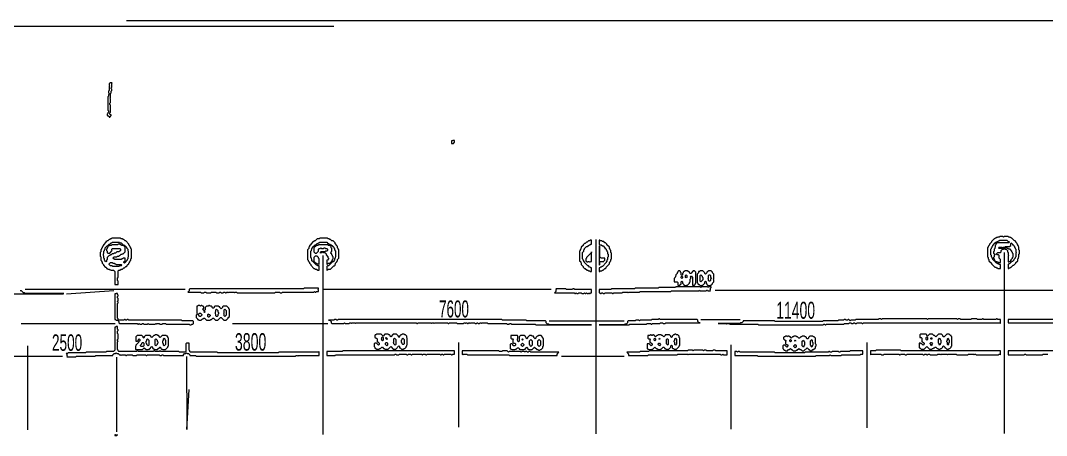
# Model space of a CAD drawing. Header units: millimetres. Extents: x 4 to 412, y 4 to 290.
# Drawn here: x 109.8 to 250.2, y 233.5 to 290.2 of the extents above; entities that cross this region are included whole.
import ezdxf

# ---------------------------------------------------------------- set-up
doc = ezdxf.new("R2010")
doc.units = ezdxf.units.MM
for name, color, linetype, lineweight in [('OCR_TEXT', 6, 'CONTINUOUS', 0), ('TRACE_STRAIGHT', 5, 'CONTINUOUS', 0), ('TRACE_TEXT_SYMBOL', 6, 'CONTINUOUS', 0)]:
    doc.layers.add(name, color=color, linetype=linetype, lineweight=lineweight)
doc.styles.add('wqy-unicode', font='wqy-unicode')

msp = doc.modelspace()

# ---------------------------------------------------------------- linework, layer by layer
at = {"layer": 'TRACE_STRAIGHT', "color": 5}
for p, q in [((82.37, 289.46), (152.64, 289.46)), ((124.3, 290.23), (285.05, 290.23)), ((188.5, 260.27), (188.5, 233.68)), ((244.4, 258.52), (244.4, 233.72)), ((151.17, 258.08), (151.17, 233.61)), ((110.4, 253.49), (132.32, 253.49)), ((116.09, 252.83), (122.55, 253.29)), ((151.17, 253.47), (182.42, 253.47)), ((204.87, 253.33), (226.22, 253.33)), ((222.7, 253.37), (297.59, 253.37)), ((109.85, 248.78), (122.74, 248.78)), ((138.81, 248.77), (151.85, 248.77)), ((182.15, 249.15), (192.4, 249.15)), ((202.89, 249.34), (208.27, 249.34)), ((169.74, 246.21), (169.74, 234.63)), ((207, 245.89), (207, 234.35)), ((225.61, 246.17), (225.61, 234.52)), ((110.73, 245.73), (110.73, 234.23)), ((81.3, 244.33), (115.51, 244.33)), ((122.9, 244.2), (122.9, 233.97)), ((132.49, 244.26), (132.56, 234.29)), ((183.82, 244.33), (192.4, 244.33)), ((132.56, 234.29), (132.88, 239.77))]:
    msp.add_line(p, q, dxfattribs=at)
at = {"layer": 'TRACE_TEXT_SYMBOL', "color": 6}
for points in [[(121.99, 281.73), (121.99, 281.64), (121.9, 281.55), (121.9, 281.38), (121.99, 281.29), (121.9, 281.2), (121.9, 280.68), (121.82, 280.59), (121.82, 280.33), (121.9, 280.24), (121.9, 280.15), (121.82, 280.06), (121.82, 279.89), (121.73, 279.8), (121.73, 277.96), (121.82, 277.87), (121.82, 277.7), (121.73, 277.61), (121.73, 277.52), (121.64, 277.44), (121.64, 277.26), (121.73, 277.26), (121.9, 277.09), (121.9, 277), (121.99, 277), (122.08, 277.09), (122.08, 277.17), (122.17, 277.26), (122.17, 277.35), (122.08, 277.35), (121.99, 277.44), (121.99, 277.61), (122.08, 277.7), (122.08, 278.66), (121.99, 278.75), (121.99, 278.92), (122.08, 279.01), (122.08, 279.54), (121.99, 279.62), (122.08, 279.71), (122.08, 280.24), (122.17, 280.33), (122.17, 280.59), (122.25, 280.68), (122.25, 280.85), (122.17, 280.94), (122.17, 281.03), (122.25, 281.11), (122.25, 281.64), (122.34, 281.73)], [(168.93, 273.84), (168.84, 273.76), (168.76, 273.76), (168.76, 273.41), (169.02, 273.41), (169.19, 273.58), (169.19, 273.84)], [(122.25, 259.83), (122.34, 259.92), (123.3, 259.92), (123.39, 259.83), (123.57, 259.83), (123.83, 259.57), (123.74, 259.48), (123.65, 259.48), (123.57, 259.57), (123.48, 259.57), (123.39, 259.66), (123.13, 259.66), (123.04, 259.57), (122.25, 259.57), (122.17, 259.48), (121.99, 259.48), (121.9, 259.4), (121.82, 259.4), (121.73, 259.48), (121.9, 259.66), (121.99, 259.66), (122.17, 259.83)], [(150.63, 259.83), (150.72, 259.92), (151.68, 259.92), (151.85, 259.75), (151.94, 259.75), (152.03, 259.66), (152.12, 259.66), (152.2, 259.57), (152.12, 259.48), (151.94, 259.48), (151.85, 259.57), (150.54, 259.57), (150.45, 259.48), (150.28, 259.48), (150.19, 259.57), (150.37, 259.75), (150.45, 259.75), (150.54, 259.83)], [(187.76, 260.18), (187.67, 260.1), (187.5, 260.1), (187.32, 259.92), (187.23, 259.92), (187.06, 259.75), (186.97, 259.75), (186.8, 259.57), (186.8, 259.48), (186.53, 259.22), (186.53, 259.13), (186.45, 259.04), (186.45, 258.96), (186.36, 258.87), (186.36, 258.78), (186.27, 258.69), (186.27, 257.38), (186.45, 257.21), (186.45, 257.12), (186.53, 257.03), (186.53, 256.86), (186.8, 256.59), (186.8, 256.51), (186.97, 256.33), (187.06, 256.33), (187.32, 256.07), (187.41, 256.07), (187.5, 255.98), (187.67, 255.98), (187.76, 255.89), (187.93, 255.89), (187.93, 256.42), (187.85, 256.42), (187.76, 256.51), (187.67, 256.51), (187.5, 256.68), (187.41, 256.68), (186.97, 257.12), (186.97, 257.21), (186.88, 257.29), (186.88, 257.38), (186.8, 257.47), (186.8, 257.56), (186.71, 257.64), (186.71, 258.52), (186.88, 258.69), (186.88, 258.87), (186.97, 258.96), (186.97, 259.04), (187.23, 259.31), (187.32, 259.31), (187.5, 259.48), (187.58, 259.48), (187.67, 259.57), (187.76, 259.57), (187.85, 259.66), (187.93, 259.66), (187.93, 260.18)], [(188.99, 260.18), (188.99, 259.66), (189.07, 259.57), (189.25, 259.57), (189.42, 259.4), (189.51, 259.4), (189.77, 259.13), (189.77, 259.04), (189.86, 259.04), (189.95, 258.96), (189.95, 258.87), (190.04, 258.78), (190.04, 258.69), (190.12, 258.61), (190.12, 258.34), (190.21, 258.26), (190.21, 257.91), (190.12, 257.82), (190.12, 257.56), (190.04, 257.47), (190.04, 257.29), (189.95, 257.21), (189.95, 257.12), (189.42, 256.59), (189.34, 256.59), (189.25, 256.51), (189.16, 256.51), (189.07, 256.42), (188.99, 256.42), (188.99, 255.89), (189.07, 255.89), (189.16, 255.98), (189.34, 255.98), (189.42, 256.07), (189.51, 256.07), (189.77, 256.33), (189.86, 256.33), (189.95, 256.42), (189.95, 256.51), (190.39, 256.94), (190.39, 257.12), (190.47, 257.21), (190.47, 257.29), (190.56, 257.38), (190.56, 257.56), (190.65, 257.64), (190.65, 258.43), (190.56, 258.52), (190.56, 258.78), (190.47, 258.87), (190.47, 258.96), (190.39, 259.04), (190.39, 259.22), (190.04, 259.57), (190.04, 259.66), (189.86, 259.83), (189.77, 259.83), (189.6, 260.01), (189.42, 260.01), (189.34, 260.1), (189.16, 260.1), (189.07, 260.18)], [(243.19, 259.83), (243.28, 259.75), (243.28, 259.57), (243.19, 259.48), (243.19, 259.22), (243.11, 259.13), (243.11, 259.04), (243.02, 258.96), (243.02, 258.69), (242.93, 258.61), (242.93, 258.43), (243.11, 258.26), (243.11, 258.17), (243.02, 258.08), (243.02, 257.91), (242.93, 257.82), (242.93, 257.73), (242.84, 257.64), (242.76, 257.73), (242.76, 257.82), (242.67, 257.91), (242.67, 258.08), (242.58, 258.17), (242.58, 258.96), (242.67, 259.04), (242.67, 259.13), (242.76, 259.22), (242.76, 259.31), (242.84, 259.4), (242.84, 259.48)], [(243.19, 259.83), (243.28, 259.92), (243.37, 259.92), (243.46, 259.83), (243.37, 259.75), (243.28, 259.75)], [(243.72, 260.1), (243.81, 260.18), (244.77, 260.18), (244.95, 260.01), (245.03, 260.01), (245.12, 259.92), (245.03, 259.83), (243.46, 259.83), (243.37, 259.92), (243.46, 260.01), (243.54, 260.01), (243.63, 260.1)], [(121.64, 259.4), (121.73, 259.31), (121.73, 259.22), (121.64, 259.13), (121.64, 259.04), (121.55, 258.96), (121.55, 258.78), (121.64, 258.69), (121.64, 258.52), (121.73, 258.43), (121.99, 258.43), (122.34, 258.78), (122.25, 258.87), (122.25, 258.96), (122.34, 259.04), (123.39, 259.04), (123.48, 258.96), (123.48, 258.78), (123.39, 258.69), (123.3, 258.69), (123.22, 258.61), (122.95, 258.61), (122.78, 258.43), (122.6, 258.43), (122.52, 258.34), (122.34, 258.34), (122.17, 258.17), (122.08, 258.17), (121.99, 258.08), (121.9, 258.08), (121.64, 257.82), (121.64, 257.56), (121.55, 257.47), (121.55, 257.29), (121.47, 257.21), (121.38, 257.29), (121.38, 257.38), (121.29, 257.47), (121.29, 257.64), (121.2, 257.73), (121.2, 257.99), (121.12, 258.08), (121.12, 258.34), (121.2, 258.43), (121.2, 258.69), (121.29, 258.78), (121.29, 258.87), (121.38, 258.96), (121.38, 259.13)], [(121.64, 259.4), (121.73, 259.48), (121.82, 259.4), (121.73, 259.31)], [(124.09, 259.22), (124.18, 259.31), (124.27, 259.22), (124.27, 259.13), (124.44, 258.96), (124.44, 258.78), (124.53, 258.69), (124.53, 257.91), (124.44, 257.82), (124.44, 257.64), (124.36, 257.56), (124.36, 257.47), (124.18, 257.29), (124.09, 257.38), (124.09, 257.73), (123.83, 257.73), (123.74, 257.64), (123.65, 257.64), (123.57, 257.56), (122.69, 257.56), (122.6, 257.64), (122.52, 257.64), (122.43, 257.73), (122.6, 257.91), (122.95, 257.91), (123.04, 257.99), (123.22, 257.99), (123.3, 258.08), (123.39, 258.08), (123.57, 258.26), (123.65, 258.26), (123.74, 258.34), (123.83, 258.34), (124.09, 258.61)], [(123.83, 259.48), (123.92, 259.57), (124.01, 259.48), (123.92, 259.4)], [(123.92, 259.4), (124.01, 259.48), (124.09, 259.4), (124.01, 259.31)], [(124.01, 259.31), (124.09, 259.4), (124.18, 259.31), (124.09, 259.22)], [(152.12, 259.48), (152.2, 259.57), (152.29, 259.57), (152.47, 259.4), (152.47, 259.31), (152.55, 259.31), (152.64, 259.22), (152.64, 259.13), (152.73, 259.04), (152.73, 258.87), (152.9, 258.69), (152.9, 257.91), (152.82, 257.82), (152.82, 257.73), (152.73, 257.64), (152.73, 257.47), (152.64, 257.38), (152.64, 257.29), (152.55, 257.21), (152.47, 257.21), (152.38, 257.29), (152.38, 257.38), (152.47, 257.47), (152.47, 257.56), (152.55, 257.64), (152.55, 257.91), (152.47, 257.99), (152.47, 258.08), (152.38, 258.17), (152.38, 258.26), (152.2, 258.43), (152.29, 258.52), (152.29, 258.61), (152.38, 258.69), (152.38, 259.04), (152.29, 259.13), (152.29, 259.31)], [(187.93, 258.61), (187.93, 258.52), (187.23, 257.82), (187.23, 257.73), (187.15, 257.64), (187.15, 257.38), (187.32, 257.21), (187.41, 257.21), (187.5, 257.29), (187.58, 257.29), (187.67, 257.21), (187.76, 257.21), (187.85, 257.29), (187.93, 257.29)], [(188.99, 259.4), (188.99, 256.77), (189.07, 256.86), (189.07, 257.21), (189.16, 257.29), (189.42, 257.29), (189.51, 257.21), (189.77, 257.47), (189.77, 257.73), (189.25, 257.73), (189.07, 257.91), (189.07, 259.31)], [(243.63, 259.13), (243.72, 259.22), (244.07, 259.22), (244.16, 259.13), (244.07, 259.04), (243.72, 259.04)], [(244.24, 259.13), (244.33, 259.22), (244.51, 259.22), (244.6, 259.13), (244.51, 259.04), (244.33, 259.04)], [(122.08, 257.12), (122.34, 257.12), (122.43, 257.03), (122.6, 257.03), (122.69, 256.94), (122.78, 256.94), (122.87, 256.86), (123.57, 256.86), (123.65, 256.77), (123.57, 256.68), (123.3, 256.68), (123.22, 256.59), (122.43, 256.59), (122.34, 256.68), (122.08, 256.68), (121.9, 256.86), (121.9, 256.94)], [(124.09, 257.38), (124.18, 257.29), (124.18, 257.21), (124.01, 257.03), (123.92, 257.12), (123.92, 257.21)], [(149.84, 257.21), (149.93, 257.29), (150.01, 257.21), (149.93, 257.12)], [(149.93, 257.12), (150.01, 257.21), (150.1, 257.12), (150.01, 257.03)], [(150.01, 257.03), (150.1, 257.12), (150.19, 257.03), (150.1, 256.94)], [(152.12, 257.03), (152.2, 257.12), (152.29, 257.03), (152.2, 256.94)], [(152.2, 257.12), (152.29, 257.21), (152.38, 257.12), (152.29, 257.03)], [(152.29, 257.21), (152.38, 257.29), (152.47, 257.21), (152.38, 257.12)], [(242.84, 257.64), (242.93, 257.73), (243.02, 257.64), (243.02, 257.56), (242.93, 257.47), (242.84, 257.56)], [(242.93, 257.47), (243.02, 257.56), (243.11, 257.47), (243.02, 257.38)], [(243.11, 257.29), (243.19, 257.38), (243.28, 257.29), (243.19, 257.21)], [(202.82, 255.98), (202.73, 255.89), (202.56, 255.89), (202.56, 255.72), (202.38, 255.54), (202.38, 254.4), (202.47, 254.32), (202.47, 254.23), (202.56, 254.14), (202.65, 254.14), (202.82, 253.97), (203, 253.97), (203.08, 254.05), (203.17, 254.05), (203.44, 254.32), (203.44, 254.49), (203.52, 254.58), (203.61, 254.49), (203.61, 254.32), (203.7, 254.23), (203.7, 254.14), (203.79, 254.05), (203.87, 254.05), (203.96, 253.97), (204.14, 253.97), (204.22, 254.05), (204.31, 254.05), (204.49, 254.23), (204.49, 254.32), (204.66, 254.49), (204.66, 254.75), (204.57, 254.84), (204.66, 254.93), (204.66, 255.54), (204.49, 255.72), (204.49, 255.8), (204.31, 255.98), (203.96, 255.98), (203.87, 255.89), (203.79, 255.89), (203.7, 255.8), (203.7, 255.72), (203.52, 255.54), (203.44, 255.63), (203.44, 255.72), (203.17, 255.98)], [(200.19, 255.19), (200.28, 255.28), (200.37, 255.19), (200.37, 255.02), (200.28, 254.93), (200.19, 255.02)], [(200.81, 255.37), (200.9, 255.45), (200.98, 255.37), (200.98, 255.1), (200.9, 255.02), (200.81, 255.1)], [(202.82, 255.37), (202.91, 255.45), (203.08, 255.28), (203.08, 255.19), (203.17, 255.1), (203.17, 254.75), (202.91, 254.49), (202.82, 254.58)], [(203.96, 255.37), (204.05, 255.45), (204.14, 255.45), (204.22, 255.37), (204.22, 255.1), (204.31, 255.02), (204.31, 254.93), (204.22, 254.84), (204.22, 254.67), (204.14, 254.58), (204.05, 254.58), (203.96, 254.67), (203.96, 254.84), (203.87, 254.93), (203.96, 255.02)], [(148.61, 253.62), (148.53, 253.53), (132.94, 253.53), (132.85, 253.44), (132.85, 253.26), (132.68, 253.09), (134.43, 253.09), (134.51, 253), (134.86, 253), (134.95, 253.09), (135.13, 253.09), (135.21, 253), (135.83, 253), (135.92, 253.09), (136.53, 253.09), (136.62, 253), (136.97, 253), (137.05, 253.09), (137.14, 253.09), (137.23, 253), (137.49, 253), (137.58, 253.09), (137.75, 253.09), (137.84, 253), (137.93, 253), (138.02, 253.09), (138.1, 253.09), (138.19, 253), (138.28, 253.09), (138.98, 253.09), (139.07, 253), (139.16, 253.09), (139.33, 253.09), (139.42, 253), (144.59, 253), (144.67, 253.09), (145.2, 253.09), (145.29, 253), (145.55, 253), (145.64, 253.09), (149.93, 253.09), (150.01, 253.18), (150.1, 253.09), (150.19, 253.09), (150.28, 253.18), (150.54, 253.18), (150.54, 253.35), (150.45, 253.44), (150.54, 253.53), (150.54, 253.62)], [(183.03, 253.53), (183.12, 253.44), (183.03, 253.35), (183.03, 253.18), (182.86, 253), (185.57, 253), (185.66, 252.91), (185.75, 252.91), (185.83, 253), (185.92, 252.91), (186.1, 252.91), (186.18, 253), (186.53, 253), (186.62, 252.91), (186.88, 252.91), (186.97, 253), (187.06, 252.91), (187.15, 252.91), (187.23, 253), (187.32, 252.91), (187.5, 252.91), (187.58, 253), (187.67, 252.91), (187.76, 252.91), (187.85, 253), (187.93, 253), (187.93, 253.44), (185.66, 253.44), (185.57, 253.53), (185.39, 253.53), (185.31, 253.44), (184.52, 253.44), (184.43, 253.53)], [(199.49, 253.79), (199.41, 253.7), (197.13, 253.7), (197.04, 253.62), (193.89, 253.62), (193.8, 253.53), (190.65, 253.53), (190.56, 253.44), (188.99, 253.44), (188.99, 253), (189.07, 253), (189.16, 252.91), (189.25, 252.91), (189.34, 253), (189.42, 253), (189.51, 252.91), (189.69, 252.91), (189.77, 253), (190.74, 253), (190.82, 252.91), (190.91, 252.91), (191, 253), (192.14, 253), (192.23, 253.09), (192.84, 253.09), (192.93, 253), (193.01, 253.09), (194.5, 253.09), (194.59, 253.18), (198.79, 253.18), (198.88, 253.26), (202.65, 253.26), (202.73, 253.35), (202.82, 253.26), (203.61, 253.26), (203.7, 253.35), (203.79, 253.35), (203.87, 253.26), (204.22, 253.26), (204.14, 253.35), (204.22, 253.44), (204.22, 253.62), (204.31, 253.7), (204.31, 253.79), (203.96, 253.79), (203.87, 253.7), (203.79, 253.79), (203, 253.79), (202.91, 253.7), (202.82, 253.79)], [(134.25, 250.2), (134.43, 250.2), (134.6, 250.02), (134.6, 249.94), (134.43, 249.76), (134.34, 249.76), (134.08, 250.02)], [(134.86, 250.37), (134.95, 250.46), (135.04, 250.37), (134.95, 250.29)], [(135.39, 250.02), (135.48, 250.11), (135.57, 250.02), (135.65, 250.02), (135.74, 249.94), (135.74, 249.85), (135.57, 249.67), (135.48, 249.67), (135.39, 249.76)], [(136.53, 250.64), (136.62, 250.73), (136.79, 250.55), (136.79, 250.37), (136.88, 250.29), (136.88, 250.11), (136.79, 250.02), (136.79, 249.85), (136.7, 249.76), (136.62, 249.76), (136.53, 249.85), (136.53, 250.02), (136.44, 250.11), (136.44, 250.37), (136.53, 250.46)], [(137.67, 250.64), (137.75, 250.73), (137.93, 250.55), (137.93, 249.94), (137.75, 249.76), (137.67, 249.85), (137.67, 250.02), (137.58, 250.11), (137.67, 250.2)], [(197.13, 249.41), (197.04, 249.32), (196.17, 249.32), (196.08, 249.24), (194.59, 249.24), (194.5, 249.15), (194.41, 249.24), (193.98, 249.24), (193.89, 249.15), (192.93, 249.15), (192.84, 249.06), (192.84, 248.89), (192.66, 248.71), (192.49, 248.71), (192.4, 248.62), (188.99, 248.62), (193.1, 248.62), (193.19, 248.71), (195.47, 248.71), (195.55, 248.8), (195.99, 248.8), (196.08, 248.71), (196.17, 248.71), (196.25, 248.8), (197.3, 248.8), (197.39, 248.89), (197.66, 248.89), (197.74, 248.8), (198.01, 248.8), (198.09, 248.89), (202.82, 248.89), (202.65, 248.89), (202.47, 249.06), (202.47, 249.24), (202.38, 249.32), (197.3, 249.32), (197.22, 249.41)], [(128.21, 247.22), (128.12, 247.13), (128.03, 247.13), (127.77, 246.87), (127.51, 247.13), (126.9, 247.13), (126.72, 246.96), (126.72, 246.87), (126.63, 246.78), (126.54, 246.87), (126.54, 246.96), (126.37, 247.13), (125.76, 247.13), (125.58, 246.96), (125.58, 246.35), (125.76, 246.35), (125.93, 246.52), (125.93, 246.61), (126.02, 246.7), (126.11, 246.61), (126.11, 246.43), (125.93, 246.26), (125.93, 246.17), (125.58, 245.82), (125.58, 245.73), (125.49, 245.65), (125.49, 245.3), (125.58, 245.21), (126.46, 245.21), (126.72, 245.47), (126.98, 245.21), (127.25, 245.21), (127.33, 245.3), (127.42, 245.3), (127.77, 245.65), (127.86, 245.56), (127.86, 245.47), (128.12, 245.21), (128.47, 245.21), (128.82, 245.56), (128.91, 245.56), (129, 245.47), (129, 245.38), (129.08, 245.3), (129.17, 245.3), (129.26, 245.21), (129.61, 245.21), (129.96, 245.56), (129.96, 245.65), (130.05, 245.73), (130.05, 246.78), (129.96, 246.87), (129.96, 246.96), (129.87, 247.05), (129.79, 247.05), (129.7, 247.13), (129.17, 247.13), (128.91, 246.87), (128.65, 247.13), (128.56, 247.13), (128.47, 247.22)], [(126.37, 246.08), (126.46, 246.17), (126.54, 246.17), (126.63, 246.08), (126.63, 245.73), (126.54, 245.65), (126.28, 245.65), (126.19, 245.73), (126.19, 245.82), (126.37, 246)], [(127.07, 246.61), (127.16, 246.7), (127.33, 246.52), (127.33, 245.82), (127.25, 245.73), (127.07, 245.91), (127.07, 246), (126.98, 246.08), (126.98, 246.35), (127.07, 246.43)], [(128.21, 246.61), (128.3, 246.7), (128.47, 246.52), (128.47, 246.35), (128.56, 246.26), (128.56, 246.08), (128.47, 246), (128.47, 245.91), (128.3, 245.73), (128.21, 245.82)], [(129.35, 246.7), (129.43, 246.78), (129.52, 246.7), (129.52, 246.61), (129.61, 246.52), (129.61, 245.91), (129.43, 245.73), (129.35, 245.82), (129.35, 246), (129.26, 246.08), (129.26, 246.43), (129.35, 246.52)], [(159.21, 246.87), (159.3, 246.96), (159.39, 246.87), (159.39, 246.52), (159.3, 246.43), (159.21, 246.52), (159.21, 246.61), (159.12, 246.7), (159.21, 246.78)], [(159.74, 246.78), (159.82, 246.87), (159.91, 246.78), (159.82, 246.7)], [(159.74, 246.08), (159.82, 246.17), (159.91, 246.17), (160, 246.08), (160, 245.82), (159.91, 245.73), (159.74, 245.91)], [(159.82, 246.7), (159.91, 246.78), (160, 246.7), (159.91, 246.61)], [(160.87, 246.7), (160.96, 246.78), (161.14, 246.61), (161.14, 245.91), (161.05, 245.82), (160.87, 246), (160.87, 246.08), (160.79, 246.17), (160.87, 246.26)], [(162.01, 246.7), (162.1, 246.78), (162.28, 246.61), (162.28, 246), (162.19, 245.91), (162.1, 245.91), (162.01, 246), (162.01, 246.08), (161.92, 246.17), (161.92, 246.52), (162.01, 246.61)], [(178.48, 246.08), (178.65, 245.91), (178.65, 245.82), (178.48, 245.65), (178.3, 245.82), (178.3, 245.91)], [(178.39, 246.61), (178.48, 246.7), (178.56, 246.61), (178.48, 246.52)], [(179.61, 246.61), (179.79, 246.43), (179.79, 245.82), (179.61, 245.65), (179.53, 245.73), (179.53, 245.82), (179.44, 245.91), (179.44, 246.43)], [(180.75, 246.61), (180.93, 246.43), (180.93, 245.82), (180.75, 245.65), (180.58, 245.82), (180.58, 246.43)], [(196.52, 246.7), (196.6, 246.78), (196.69, 246.7), (196.69, 246.52), (196.6, 246.43), (196.52, 246.52)], [(197.04, 246), (197.13, 246.08), (197.22, 246.08), (197.39, 245.91), (197.22, 245.73), (197.04, 245.91)], [(197.13, 246.7), (197.22, 246.78), (197.3, 246.7), (197.22, 246.61)], [(198.18, 246.61), (198.27, 246.7), (198.36, 246.7), (198.44, 246.61), (198.44, 245.91), (198.36, 245.82), (198.18, 246)], [(199.32, 246.7), (199.41, 246.78), (199.58, 246.61), (199.58, 246), (199.41, 245.82), (199.32, 245.91), (199.32, 246.17), (199.23, 246.26), (199.23, 246.43), (199.32, 246.52)], [(215.08, 246.52), (215.17, 246.61), (215.26, 246.52), (215.26, 246.35), (215.17, 246.26), (215.08, 246.35)], [(215.78, 245.91), (215.96, 245.73), (215.96, 245.65), (215.78, 245.47), (215.61, 245.65), (215.61, 245.73)], [(215.7, 246.43), (215.78, 246.52), (215.87, 246.43), (215.78, 246.35)], [(216.92, 246.52), (217.01, 246.43), (217.01, 246.35), (217.1, 246.26), (217.1, 245.82), (217.01, 245.73), (217.01, 245.65), (216.92, 245.56), (216.75, 245.73), (216.75, 246.35)], [(218.06, 246.61), (218.15, 246.52), (218.15, 246.26), (218.24, 246.17), (218.24, 245.82), (218.15, 245.73), (218.15, 245.65), (218.06, 245.56), (217.97, 245.65), (217.97, 245.73), (217.88, 245.82), (217.88, 246.43)], [(233.74, 246.87), (233.82, 246.96), (233.91, 246.87), (233.91, 246.61), (233.82, 246.52), (233.74, 246.61)], [(234.26, 246.08), (234.35, 246.17), (234.44, 246.17), (234.61, 246), (234.52, 245.91), (234.52, 245.82), (234.44, 245.73), (234.35, 245.82), (234.35, 245.91), (234.26, 246)], [(234.35, 246.78), (234.44, 246.87), (234.52, 246.78), (234.52, 246.7), (234.44, 246.61), (234.35, 246.7)], [(235.57, 246.78), (235.66, 246.7), (235.66, 246.61), (235.75, 246.52), (235.75, 246.08), (235.66, 246), (235.66, 245.91), (235.57, 245.82), (235.49, 245.91), (235.49, 246), (235.4, 246.08), (235.4, 246.61)], [(236.63, 246.7), (236.71, 246.78), (236.8, 246.7), (236.8, 246.61), (236.89, 246.52), (236.89, 246.17), (236.8, 246.08), (236.8, 245.91), (236.71, 245.82), (236.63, 245.91), (236.63, 246.17), (236.54, 246.26), (236.54, 246.43), (236.63, 246.52)], [(153.87, 245.03), (153.78, 244.95), (151.68, 244.95), (151.68, 244.42), (152.82, 244.42), (152.9, 244.51), (160.96, 244.51), (161.05, 244.6), (161.14, 244.6), (161.22, 244.51), (161.57, 244.51), (161.66, 244.6), (162.54, 244.6), (162.63, 244.51), (162.8, 244.51), (162.89, 244.6), (163.15, 244.6), (163.24, 244.51), (163.33, 244.51), (163.41, 244.6), (164.64, 244.6), (164.73, 244.51), (164.81, 244.51), (164.9, 244.6), (165.17, 244.6), (165.25, 244.51), (165.34, 244.51), (165.43, 244.6), (167.18, 244.6), (167.27, 244.51), (167.35, 244.51), (167.44, 244.6), (167.53, 244.6), (167.62, 244.51), (167.7, 244.51), (167.79, 244.6), (168.67, 244.6), (168.76, 244.51), (168.84, 244.51), (168.93, 244.6), (169.19, 244.6), (169.19, 245.03)], [(170.24, 245.03), (170.24, 244.6), (170.33, 244.51), (170.42, 244.6), (170.86, 244.6), (170.95, 244.51), (176.64, 244.51), (176.72, 244.42), (183.21, 244.42), (183.21, 244.6), (183.47, 244.86), (179.61, 244.86), (179.53, 244.95), (179.35, 244.95), (179.26, 244.86), (179.18, 244.86), (179.09, 244.95), (178.91, 244.95), (178.83, 244.86), (178.74, 244.95), (178.39, 244.95), (178.3, 244.86), (178.21, 244.95), (176.64, 244.95), (176.55, 244.86), (176.37, 245.03), (175.76, 245.03), (175.67, 244.95), (175.32, 244.95), (175.24, 245.03)], [(201.16, 245.12), (201.07, 245.03), (195.82, 245.03), (195.73, 244.95), (194.59, 244.95), (194.5, 244.86), (192.75, 244.86), (193.01, 244.6), (193.01, 244.42), (195.64, 244.42), (195.73, 244.51), (199.67, 244.51), (199.76, 244.6), (201.07, 244.6), (201.16, 244.51), (201.25, 244.6), (205.54, 244.6), (205.62, 244.51), (205.8, 244.51), (205.89, 244.6), (205.97, 244.51), (206.5, 244.51), (206.5, 245.03), (204.92, 245.03), (204.84, 245.12), (204.57, 245.12), (204.49, 245.03), (203.7, 245.03), (203.61, 245.12), (203.35, 245.12), (203.26, 245.03), (203.17, 245.12), (201.95, 245.12), (201.86, 245.03), (201.77, 245.12)], [(223.31, 245.03), (223.23, 244.95), (222, 244.95), (221.91, 244.86), (221.83, 244.86), (221.74, 244.95), (220.86, 244.95), (220.77, 244.86), (220.6, 244.86), (220.51, 244.95), (220.42, 244.95), (220.34, 244.86), (217.18, 244.86), (217.1, 244.77), (213.07, 244.77), (212.98, 244.86), (208.25, 244.86), (208.16, 244.95), (207.99, 244.95), (207.9, 244.86), (207.81, 244.95), (207.55, 244.95), (207.55, 244.42), (210.62, 244.42), (210.7, 244.33), (218.59, 244.33), (218.67, 244.42), (220.51, 244.42), (220.6, 244.51), (220.69, 244.42), (222.09, 244.42), (222.18, 244.51), (224.72, 244.51), (224.8, 244.6), (225.07, 244.6), (225.07, 245.03)], [(226.91, 245.12), (226.82, 245.03), (226.12, 245.03), (226.12, 244.51), (226.2, 244.6), (227.52, 244.6), (227.61, 244.51), (227.87, 244.51), (227.96, 244.6), (229.97, 244.6), (230.06, 244.51), (230.15, 244.51), (230.23, 244.6), (230.76, 244.6), (230.85, 244.51), (231.02, 244.51), (231.11, 244.6), (233.21, 244.6), (233.3, 244.51), (233.47, 244.51), (233.56, 244.6), (233.74, 244.6), (233.82, 244.51), (233.91, 244.51), (234, 244.6), (234.17, 244.6), (234.26, 244.51), (235.22, 244.51), (235.31, 244.6), (235.66, 244.6), (235.75, 244.51), (235.84, 244.6), (236.54, 244.6), (236.63, 244.51), (236.71, 244.6), (237.85, 244.6), (237.94, 244.51), (239.43, 244.51), (239.52, 244.6), (240.22, 244.6), (240.3, 244.51), (240.39, 244.6), (240.48, 244.6), (240.57, 244.51), (243.63, 244.51), (243.72, 244.6), (243.81, 244.6), (243.89, 244.51), (243.89, 245.03), (230.32, 245.03), (230.23, 245.12)], [(122.69, 233.56), (122.69, 233.47), (122.95, 233.47), (123.04, 233.56), (122.95, 233.56), (122.87, 233.47), (122.78, 233.56)]]:
    msp.add_lwpolyline(points, close=True, dxfattribs=at)
for points in [[(122.25, 260.45), (122.17, 260.36), (122.08, 260.36), (121.99, 260.27), (121.9, 260.27), (121.73, 260.1), (121.64, 260.1), (121.55, 260.01), (121.47, 260.01), (121.47, 259.92), (121.12, 259.57), (121.12, 259.48), (121.03, 259.4), (121.03, 259.31), (120.94, 259.22), (120.94, 259.13), (120.85, 259.04), (120.85, 258.96), (120.76, 258.87), (120.76, 258.61), (120.68, 258.52), (120.68, 257.99), (120.76, 257.91), (120.76, 257.47), (120.85, 257.38), (120.85, 257.29), (120.94, 257.21), (120.94, 257.03), (121.12, 256.86), (121.12, 256.77), (121.38, 256.51), (121.47, 256.51), (121.55, 256.42), (121.55, 256.33), (121.64, 256.33), (121.73, 256.24), (121.9, 256.24), (121.99, 256.15), (122.08, 256.15), (122.17, 256.07), (122.52, 256.07), (122.69, 255.89), (122.69, 254.14), (123.13, 254.14), (123.13, 254.58), (123.04, 254.67), (123.04, 255.02), (123.13, 255.1), (123.13, 255.98), (123.22, 256.07), (123.39, 256.07), (123.57, 256.24), (123.74, 256.24), (123.92, 256.42), (124.01, 256.42), (124.18, 256.59), (124.27, 256.59), (124.36, 256.68), (124.36, 256.77), (124.44, 256.86), (124.53, 256.86), (124.62, 256.94), (124.62, 257.03), (124.71, 257.12)], [(124.71, 257.12), (124.71, 257.21), (124.79, 257.29), (124.79, 257.38), (124.88, 257.47), (124.88, 257.64), (124.97, 257.73), (124.97, 258.96), (124.88, 259.04), (124.88, 259.13), (124.79, 259.22), (124.79, 259.31), (124.71, 259.4), (124.71, 259.48), (124.62, 259.57), (124.62, 259.66), (124.18, 260.1), (124.09, 260.1), (123.92, 260.27), (123.83, 260.27), (123.74, 260.36), (123.57, 260.36), (123.48, 260.45), (122.25, 260.45)], [(150.72, 260.45), (150.63, 260.36), (150.37, 260.36), (150.1, 260.1), (150.01, 260.1), (149.93, 260.01), (149.84, 260.01), (149.49, 259.66), (149.49, 259.57), (149.31, 259.4), (149.31, 259.31), (149.23, 259.22), (149.23, 259.04), (149.05, 258.87), (149.05, 257.56), (149.14, 257.47), (149.14, 257.38), (149.23, 257.29), (149.23, 257.21), (149.31, 257.12), (149.31, 257.03), (149.49, 256.86), (149.49, 256.77), (149.93, 256.33), (150.01, 256.33), (150.1, 256.24), (150.28, 256.24), (150.45, 256.07), (150.63, 256.07), (150.63, 256.68), (150.45, 256.68), (150.37, 256.77), (150.28, 256.77), (150.1, 256.94), (150.19, 257.03), (150.28, 257.03), (150.37, 256.94), (150.54, 256.94), (150.63, 256.86), (150.63, 257.64), (150.54, 257.73), (150.54, 257.82), (150.37, 257.99), (150.1, 257.99), (149.93, 257.82), (149.93, 257.29), (149.84, 257.21), (149.66, 257.38), (149.66, 257.56), (149.58, 257.64), (149.58, 257.73), (149.49, 257.82), (149.49, 258.69), (149.58, 258.78), (149.58, 258.87), (149.66, 258.96), (149.66, 259.04), (149.75, 259.13), (149.75, 259.22), (150.1, 259.57), (150.19, 259.57), (150.28, 259.48), (149.93, 259.13), (149.93, 258.61)], [(153.17, 259.13), (153.17, 259.31), (153.08, 259.4), (153.08, 259.48), (152.82, 259.75), (152.82, 259.83), (152.55, 260.1), (152.38, 260.1), (152.2, 260.27), (152.12, 260.27), (152.03, 260.36), (151.85, 260.36), (151.77, 260.45), (150.72, 260.45)], [(243.81, 260.71), (243.72, 260.62), (243.54, 260.62), (243.46, 260.53), (243.37, 260.53), (243.28, 260.45), (243.19, 260.45), (243.11, 260.36), (243.02, 260.36), (242.67, 260.01), (242.67, 259.92), (242.41, 259.66), (242.41, 259.57), (242.32, 259.48), (242.32, 259.4), (242.23, 259.31), (242.23, 259.22), (242.14, 259.13), (242.14, 257.91), (242.23, 257.82), (242.23, 257.64), (242.32, 257.56), (242.32, 257.38), (242.67, 257.03), (242.67, 256.94), (243.11, 256.51), (243.28, 256.51), (243.37, 256.42), (243.46, 256.42), (243.54, 256.33), (243.89, 256.33), (243.89, 256.86), (243.72, 256.86), (243.63, 256.94), (243.54, 256.94), (243.46, 257.03), (243.37, 257.03), (243.19, 257.21), (243.28, 257.29), (243.37, 257.29), (243.46, 257.21), (243.54, 257.21), (243.63, 257.12), (243.89, 257.12), (243.89, 257.56), (243.72, 257.73), (243.72, 258.08), (243.63, 258.17), (243.46, 258.17), (243.37, 258.26), (243.37, 258.34), (243.54, 258.52), (243.89, 258.52), (243.98, 258.61), (243.98, 258.78), (244.16, 258.96), (244.33, 258.96), (244.42, 259.04), (244.51, 258.96), (244.68, 258.96), (244.86, 258.78), (244.86, 258.61), (244.95, 258.52), (244.95, 258.17)], [(246.26, 257.64), (246.35, 257.73), (246.35, 257.82), (246.43, 257.91), (246.43, 258.26), (246.52, 258.34), (246.52, 258.78), (246.43, 258.87), (246.43, 259.22), (246.35, 259.31), (246.35, 259.4), (246.26, 259.48), (246.26, 259.57), (246.17, 259.66), (246.17, 259.75), (246, 259.92), (246, 260.01), (245.91, 260.1), (245.82, 260.1), (245.47, 260.45), (245.38, 260.45), (245.3, 260.53), (245.21, 260.53), (245.12, 260.62), (245.03, 260.62), (244.95, 260.71), (244.42, 260.71), (244.33, 260.62), (244.24, 260.71), (243.81, 260.71)], [(244.95, 258.17), (245.03, 258.08), (244.95, 257.99), (244.95, 257.21), (245.03, 257.21), (245.12, 257.29), (245.21, 257.29), (245.38, 257.47), (245.38, 257.56), (245.56, 257.73), (245.56, 257.82), (245.65, 257.91), (245.65, 258.34), (245.56, 258.43), (245.56, 258.52), (245.47, 258.61), (245.47, 258.69), (245.21, 258.96), (245.03, 258.96), (244.95, 259.04), (244.86, 259.04), (244.77, 259.13), (244.6, 259.13), (244.51, 259.22), (244.6, 259.31), (245.12, 259.31), (245.3, 259.48), (245.3, 259.75), (245.38, 259.83), (245.56, 259.66), (245.56, 259.57), (245.65, 259.57), (245.73, 259.48), (245.73, 259.4), (245.82, 259.31), (245.82, 259.22), (245.91, 259.13), (245.91, 259.04), (246, 258.96), (246, 258.61), (246.08, 258.52), (246, 258.43), (246, 257.91), (245.91, 257.82), (245.91, 257.73), (245.73, 257.56), (245.73, 257.47), (245.56, 257.29), (245.47, 257.29), (245.12, 256.94), (245.03, 256.94), (244.95, 256.86), (244.95, 256.33), (245.03, 256.33), (245.12, 256.42), (245.21, 256.42), (245.3, 256.51), (245.38, 256.51), (245.65, 256.77), (245.73, 256.77), (246, 257.03), (246, 257.12), (246.26, 257.38), (246.26, 257.64)], [(149.93, 258.61), (150.1, 258.43), (150.28, 258.43), (150.54, 258.69), (150.54, 258.96), (150.63, 259.04), (150.8, 259.04), (150.89, 259.13), (150.98, 259.04), (151.24, 259.04), (151.33, 259.13), (151.42, 259.13), (151.5, 259.04), (151.68, 259.04), (151.77, 258.96), (151.77, 258.78), (151.68, 258.69), (151.5, 258.69), (151.42, 258.61), (150.89, 258.61), (150.8, 258.52), (150.8, 258.43), (150.89, 258.52), (151.07, 258.52), (151.15, 258.61), (151.24, 258.52), (151.42, 258.52), (151.59, 258.34), (151.59, 258.17), (151.85, 257.91), (151.85, 257.82), (151.94, 257.73), (151.94, 257.64), (151.77, 257.47), (151.68, 257.47), (151.68, 256.86), (151.77, 256.94), (151.85, 256.94), (151.94, 257.03), (152.12, 257.03), (152.2, 256.94), (151.94, 256.68), (151.77, 256.68), (151.68, 256.59), (151.68, 256.07), (151.77, 256.15), (151.85, 256.15), (151.94, 256.24), (152.2, 256.24), (152.64, 256.68), (152.73, 256.68), (152.82, 256.77), (152.82, 256.86), (152.9, 256.94), (152.9, 257.03), (153.08, 257.21), (153.08, 257.29), (153.17, 257.38), (153.17, 257.56), (153.34, 257.73), (153.34, 258.87), (153.26, 258.96), (153.26, 259.04), (153.17, 259.13)], [(199.84, 255.98), (199.76, 255.89), (199.76, 255.8), (199.67, 255.72), (199.67, 255.63), (199.49, 255.45), (199.49, 255.37), (199.41, 255.28), (199.41, 255.19), (199.32, 255.1), (199.32, 255.02), (199.23, 254.93), (199.23, 254.49), (199.67, 254.49), (199.76, 254.4), (199.76, 254.05), (199.84, 253.97), (199.93, 253.97), (200.19, 254.23), (200.19, 254.49), (200.28, 254.58), (200.37, 254.49), (200.37, 254.32), (200.55, 254.14), (200.55, 254.05), (200.63, 254.05), (200.72, 253.97), (200.9, 253.97), (200.98, 254.05), (201.07, 254.05), (201.33, 254.32), (201.33, 254.4), (201.42, 254.49), (201.42, 254.84), (201.51, 254.93), (201.51, 255.1), (201.42, 255.19), (201.51, 255.28), (201.6, 255.28), (201.77, 255.1), (201.77, 254.05), (202.03, 254.05), (202.12, 254.14), (202.12, 254.23), (202.21, 254.32), (202.21, 255.8), (202.03, 255.98), (201.86, 255.98), (201.51, 255.63), (201.42, 255.63), (201.33, 255.72), (201.33, 255.8), (201.25, 255.89), (201.16, 255.89), (201.07, 255.98), (200.72, 255.98), (200.63, 255.89), (200.55, 255.89), (200.46, 255.8), (200.46, 255.72), (200.37, 255.63), (200.37, 255.45), (200.28, 255.37), (200.19, 255.45)], [(200.19, 255.45), (200.19, 255.72), (200.11, 255.8), (200.11, 255.89), (200.02, 255.98), (199.84, 255.98)], [(102.81, 252.83), (115.6, 252.83), (115.69, 252.91), (110.43, 252.91), (110.34, 253), (110.17, 253), (109.91, 253.26), (109.73, 253.26)], [(122.87, 252.91), (122.78, 252.83), (122.69, 252.83), (122.69, 249.32), (122.78, 249.32), (122.87, 249.24), (123.04, 249.24), (123.22, 249.06), (123.22, 248.89), (123.3, 248.8), (125.76, 248.8), (125.84, 248.71), (125.93, 248.71), (126.02, 248.8), (126.11, 248.71), (126.37, 248.71), (126.46, 248.8), (126.54, 248.8), (126.63, 248.71), (127.16, 248.71), (127.25, 248.8), (127.33, 248.71), (128.21, 248.71), (128.3, 248.8), (128.38, 248.71), (128.47, 248.8), (128.73, 248.8), (128.82, 248.71), (129.17, 248.71), (129.26, 248.8), (129.61, 248.8), (129.7, 248.71), (132.85, 248.71), (132.94, 248.62), (133.11, 248.62), (133.2, 248.71), (133.38, 248.71), (133.46, 248.8), (133.46, 249.06), (133.38, 249.15), (131.89, 249.15), (131.8, 249.24), (124.62, 249.24), (124.53, 249.32), (124.36, 249.32), (124.27, 249.24), (124.18, 249.24), (124.09, 249.32), (124.01, 249.32), (123.92, 249.24), (123.22, 249.24), (123.13, 249.32), (123.13, 249.41), (123.04, 249.5), (123.04, 251.51), (123.13, 251.6), (123.13, 251.69), (123.04, 251.78), (123.04, 251.86), (123.13, 251.95), (123.13, 252.21), (123.04, 252.3), (123.04, 252.48), (123.13, 252.56)], [(123.13, 252.56), (123.13, 252.65), (123.04, 252.74), (123.04, 252.91), (122.87, 252.91)], [(134.08, 251.25), (133.99, 251.16), (133.9, 251.16), (133.9, 250.2), (133.99, 250.11), (133.81, 249.94), (133.81, 249.59), (133.99, 249.41), (133.99, 249.32), (134.08, 249.32), (134.16, 249.24), (134.51, 249.24), (134.69, 249.41), (134.78, 249.41), (134.86, 249.5), (134.95, 249.5), (135.21, 249.24), (135.74, 249.24), (135.83, 249.32), (135.92, 249.32), (136.09, 249.5), (136.18, 249.5), (136.44, 249.24), (136.79, 249.24), (137.14, 249.59), (137.23, 249.59), (137.58, 249.24), (137.93, 249.24), (138.19, 249.5), (138.19, 249.59), (138.37, 249.76), (138.37, 250.73), (138.28, 250.81), (138.28, 250.9), (138.02, 251.16), (137.49, 251.16), (137.4, 251.08), (137.4, 250.99), (137.23, 250.81), (137.05, 250.99), (137.05, 251.08), (136.97, 251.08), (136.88, 251.16), (136.35, 251.16), (136.27, 251.08), (136.27, 250.99), (136.18, 250.9), (136.09, 250.9), (136, 250.99), (136, 251.08), (135.92, 251.16), (135.74, 251.16), (135.65, 251.25), (135.57, 251.25), (135.48, 251.16), (135.21, 251.16), (135.04, 250.99), (135.04, 250.64), (134.95, 250.55), (134.86, 250.55), (134.69, 250.73), (134.86, 250.9), (134.86, 251.08), (134.78, 251.16)], [(134.78, 251.16), (134.69, 251.16), (134.6, 251.25), (134.51, 251.25), (134.43, 251.16), (134.34, 251.25), (134.08, 251.25)], [(152.73, 249.32), (152.64, 249.24), (151.94, 249.24), (152.12, 249.24), (152.29, 249.06), (152.29, 248.89), (152.38, 248.8), (154.04, 248.8), (154.13, 248.89), (154.22, 248.8), (154.74, 248.8), (154.83, 248.89), (155.01, 248.89), (155.09, 248.8), (155.18, 248.89), (155.53, 248.89), (155.62, 248.8), (155.71, 248.89), (163.94, 248.89), (164.03, 248.8), (164.11, 248.8), (164.2, 248.89), (165.95, 248.89), (166.04, 248.8), (166.13, 248.89), (166.3, 248.89), (166.39, 248.8), (166.48, 248.89), (168.23, 248.89), (168.32, 248.8), (168.41, 248.8), (168.49, 248.89), (169.46, 248.89), (169.54, 248.8), (170.42, 248.8), (170.51, 248.89), (170.59, 248.89), (170.68, 248.8), (170.77, 248.89), (170.86, 248.89), (170.95, 248.8), (171.03, 248.8), (171.12, 248.89), (171.21, 248.89), (171.3, 248.8), (171.38, 248.89), (171.91, 248.89), (172, 248.8), (172.17, 248.8), (172.26, 248.89), (172.35, 248.89), (172.43, 248.8), (172.61, 248.8), (172.7, 248.89), (172.78, 248.89), (172.87, 248.8), (172.96, 248.89), (173.66, 248.89), (173.75, 248.8), (176.29, 248.8), (176.37, 248.71), (176.64, 248.71), (176.72, 248.8), (176.9, 248.8)], [(176.9, 248.8), (176.99, 248.71), (180.23, 248.71), (180.32, 248.62), (187.93, 248.62), (182.15, 248.62), (182.07, 248.71), (181.89, 248.71), (181.72, 248.89), (181.72, 249.06), (181.63, 249.15), (179.09, 249.15), (179, 249.24), (175.76, 249.24), (175.67, 249.32), (153.26, 249.32), (153.17, 249.24), (153.08, 249.24), (152.99, 249.32), (152.73, 249.32)], [(227.26, 249.41), (227.17, 249.32), (224.1, 249.32), (224.02, 249.24), (223.4, 249.24), (223.31, 249.15), (223.14, 249.32), (223.05, 249.32), (222.96, 249.24), (222.79, 249.24), (222.7, 249.32), (222.53, 249.32), (222.44, 249.24), (221.74, 249.24), (221.65, 249.15), (219.64, 249.15), (219.55, 249.06), (213.07, 249.06), (212.98, 249.15), (208.69, 249.15), (208.69, 249.06), (208.51, 248.89), (208.34, 248.89), (208.25, 248.8), (205.27, 248.8), (206.33, 248.8), (206.41, 248.71), (206.5, 248.8), (206.76, 248.8), (206.85, 248.71), (210.7, 248.71), (210.79, 248.62), (219.64, 248.62), (219.72, 248.71), (219.81, 248.71), (219.9, 248.62), (219.99, 248.62), (220.07, 248.71), (222.44, 248.71), (222.53, 248.8), (223.14, 248.8), (223.23, 248.89), (223.4, 248.89), (223.49, 248.8), (223.75, 248.8), (223.84, 248.89), (223.93, 248.89), (224.02, 248.8), (224.19, 248.8), (224.28, 248.89), (224.89, 248.89), (224.98, 248.8), (225.07, 248.8), (225.15, 248.89), (243.81, 248.89), (243.89, 248.8), (243.89, 249.32), (243.54, 249.32), (243.46, 249.41), (243.37, 249.41), (243.28, 249.32), (241.62, 249.32), (241.53, 249.41), (241.44, 249.41)], [(241.44, 249.41), (241.35, 249.32), (240.74, 249.32), (240.65, 249.41), (239.95, 249.41), (239.87, 249.32), (238.46, 249.32), (238.38, 249.41), (238.11, 249.41), (238.03, 249.32), (237.94, 249.41), (234, 249.41), (233.91, 249.32), (233.82, 249.41), (227.69, 249.41), (227.61, 249.32), (227.52, 249.41), (227.26, 249.41)], [(251.6, 249.32), (244.95, 249.32), (244.95, 248.89), (261.32, 248.89)], [(122.87, 248.36), (122.78, 248.27), (122.69, 248.27), (122.69, 245.12), (122.52, 244.95), (121.55, 244.95), (121.47, 244.86), (118.75, 244.86), (118.66, 244.77), (116.3, 244.77), (116.21, 244.68), (116.04, 244.68), (116.12, 244.6), (116.12, 244.42), (116.21, 244.33), (116.12, 244.24), (117.35, 244.24), (117.44, 244.33), (119.98, 244.33), (120.06, 244.42), (122.43, 244.42), (122.43, 244.51), (122.6, 244.68), (122.78, 244.68), (122.87, 244.77), (122.95, 244.68), (123.13, 244.68), (123.3, 244.51), (123.48, 244.51), (123.57, 244.42), (123.65, 244.51), (124.09, 244.51), (124.18, 244.42), (124.27, 244.42), (124.36, 244.51), (125.06, 244.51), (125.14, 244.42), (125.67, 244.42), (125.76, 244.51), (126.9, 244.51), (126.98, 244.42), (127.07, 244.42), (127.16, 244.51), (128.73, 244.51), (128.82, 244.42), (129.08, 244.42), (129.17, 244.51), (129.26, 244.51), (129.35, 244.42), (132.06, 244.42), (132.06, 244.51), (132.24, 244.68), (132.41, 244.68), (132.5, 244.77), (132.59, 244.68), (132.76, 244.68), (132.94, 244.51), (132.94, 244.42), (133.73, 244.42), (133.81, 244.33), (147.39, 244.33), (147.48, 244.42), (147.65, 244.42), (147.74, 244.33)], [(147.74, 244.33), (147.83, 244.42), (150.63, 244.42), (150.63, 244.95), (150.54, 244.86), (145.11, 244.86), (145.02, 244.77), (136.79, 244.77), (136.7, 244.86), (133.03, 244.86), (132.94, 244.95), (132.94, 245.03), (132.85, 245.12), (132.85, 246.08), (132.5, 246.08), (132.41, 246), (132.41, 244.95), (132.32, 244.86), (131.54, 244.86), (131.45, 244.95), (129, 244.95), (128.91, 245.03), (128.82, 245.03), (128.73, 244.95), (128.21, 244.95), (128.12, 245.03), (128.03, 245.03), (127.95, 244.95), (125.93, 244.95), (125.84, 245.03), (125.76, 245.03), (125.67, 244.95), (123.22, 244.95), (123.13, 245.03), (123.13, 245.12), (123.04, 245.21), (123.04, 246.26), (123.13, 246.35), (123.04, 246.43), (123.04, 246.61), (123.13, 246.7), (123.13, 247.31), (123.04, 247.4), (123.04, 247.75), (123.13, 247.84), (123.13, 247.92), (123.04, 248.01), (123.04, 248.36), (122.87, 248.36)], [(158.51, 247.31), (158.42, 247.22), (158.33, 247.22), (158.25, 247.13), (158.25, 246.87), (158.33, 246.87), (158.42, 246.78), (158.51, 246.78), (158.6, 246.7), (158.6, 246.26), (158.68, 246.26), (158.86, 246.08), (158.86, 245.91), (158.77, 245.82), (158.51, 246.08), (158.25, 246.08), (158.16, 246), (158.16, 245.65), (158.25, 245.56), (158.25, 245.47), (158.33, 245.38), (158.42, 245.38), (158.51, 245.3), (158.86, 245.3), (158.95, 245.38), (159.03, 245.38), (159.21, 245.56), (159.3, 245.56), (159.47, 245.38), (159.56, 245.38), (159.65, 245.3), (160.09, 245.3), (160.44, 245.65), (160.79, 245.3), (161.14, 245.3), (161.57, 245.73), (161.66, 245.65), (161.66, 245.47), (161.75, 245.47), (161.92, 245.3), (162.19, 245.3), (162.28, 245.38), (162.36, 245.38), (162.54, 245.56), (162.54, 245.65), (162.63, 245.73), (162.63, 245.82), (162.71, 245.91), (162.71, 246.78), (162.63, 246.87), (162.63, 247.05), (162.45, 247.22), (162.36, 247.22), (162.28, 247.31), (162.01, 247.31), (161.92, 247.22), (161.84, 247.22), (161.66, 247.05), (161.66, 246.96), (161.57, 246.87), (161.49, 246.96), (161.49, 247.05), (161.22, 247.31), (160.79, 247.31)], [(160.79, 247.31), (160.44, 246.96), (160.35, 247.05), (160.35, 247.13), (160.26, 247.22), (160.17, 247.22), (160.09, 247.31), (159.65, 247.31), (159.39, 247.05), (159.12, 247.31), (158.51, 247.31)], [(199.32, 247.31), (199.23, 247.22), (199.14, 247.22), (198.97, 247.05), (198.97, 246.96), (198.88, 246.87), (198.79, 246.96), (198.79, 247.05), (198.62, 247.22), (198.01, 247.22), (198.01, 247.13), (197.83, 246.96), (197.66, 247.13), (197.57, 247.13), (197.48, 247.22), (197.04, 247.22), (196.95, 247.13), (196.87, 247.13), (196.69, 246.96), (196.6, 247.05), (196.6, 247.13), (196.52, 247.13), (196.43, 247.22), (196.34, 247.22), (196.25, 247.13), (196.17, 247.13), (196.08, 247.22), (195.99, 247.22), (195.9, 247.13), (195.64, 247.13), (195.64, 246.78), (195.73, 246.7), (195.9, 246.7), (195.99, 246.61), (195.9, 246.52), (195.9, 246.17), (195.99, 246.17), (196.08, 246.08), (196.17, 246.08), (196.25, 246), (196.25, 245.91), (196.08, 245.73), (195.82, 246), (195.55, 246), (195.55, 245.38), (195.64, 245.3), (195.73, 245.3), (195.82, 245.21), (196.17, 245.21), (196.25, 245.3), (196.34, 245.3), (196.6, 245.56), (196.78, 245.38), (196.87, 245.38), (197.04, 245.21), (197.3, 245.21), (197.39, 245.3), (197.48, 245.3), (197.74, 245.56), (197.83, 245.56), (197.92, 245.47), (197.92, 245.38), (198.01, 245.38), (198.09, 245.3)], [(198.09, 245.3), (198.18, 245.3), (198.27, 245.21), (198.36, 245.3), (198.53, 245.3), (198.79, 245.56), (198.79, 245.73), (198.88, 245.82), (198.97, 245.73), (198.97, 245.47), (199.06, 245.38), (199.14, 245.38), (199.23, 245.3), (199.58, 245.3), (199.93, 245.65), (199.93, 245.73), (200.02, 245.82), (200.02, 246.78), (199.93, 246.87), (199.93, 247.05), (199.76, 247.22), (199.58, 247.22), (199.49, 247.31), (199.32, 247.31)], [(232.95, 247.31), (232.86, 247.22), (232.86, 246.87), (233.04, 246.87), (233.12, 246.78), (233.12, 246.26), (233.21, 246.26), (233.3, 246.17), (233.39, 246.17), (233.47, 246.08), (233.47, 246), (233.3, 245.82), (233.12, 246), (233.04, 246), (232.95, 246.08), (232.77, 246.08), (232.77, 245.47), (232.86, 245.47), (233.04, 245.3), (233.47, 245.3), (233.82, 245.65), (234.17, 245.3), (234.52, 245.3), (234.61, 245.38), (234.7, 245.38), (234.79, 245.47), (234.87, 245.47), (234.96, 245.56), (235.05, 245.56), (235.22, 245.38), (235.31, 245.38), (235.4, 245.3), (235.66, 245.3), (235.75, 245.38), (235.84, 245.38), (236.01, 245.56), (236.01, 245.65), (236.1, 245.73), (236.28, 245.56), (236.28, 245.47), (236.36, 245.47), (236.54, 245.3), (236.8, 245.3), (236.89, 245.38), (236.98, 245.38), (237.15, 245.56), (237.15, 245.65), (237.24, 245.73), (237.24, 246.96), (237.15, 247.05), (237.15, 247.13), (237.06, 247.13), (236.89, 247.31), (236.54, 247.31), (236.19, 246.96), (236.1, 246.96), (236.01, 247.05), (236.01, 247.13), (235.84, 247.31), (235.4, 247.31), (235.05, 246.96), (234.87, 247.13), (234.79, 247.13), (234.61, 247.31)], [(234.61, 247.31), (234.17, 247.31), (233.91, 247.05), (233.82, 247.13), (233.82, 247.22), (233.74, 247.31), (232.95, 247.31)], [(176.9, 247.13), (176.9, 246.78), (176.99, 246.7), (177.16, 246.7), (177.25, 246.61), (177.16, 246.52), (177.16, 246.17), (177.25, 246.08), (177.43, 246.08), (177.51, 246), (177.51, 245.82), (177.43, 245.73), (177.25, 245.73), (177.16, 245.82), (177.16, 245.91), (177.08, 246), (176.9, 246), (176.81, 245.91), (176.81, 245.38), (176.9, 245.3), (176.99, 245.3), (177.08, 245.21), (177.43, 245.21), (177.51, 245.3), (177.6, 245.3), (177.78, 245.47), (177.95, 245.47), (178.04, 245.38), (178.04, 245.3), (178.13, 245.3), (178.21, 245.21), (178.65, 245.21), (178.74, 245.3), (178.83, 245.3), (179.09, 245.56), (179.18, 245.47), (179.18, 245.38), (179.35, 245.21), (179.53, 245.21), (179.61, 245.12), (179.7, 245.21), (179.79, 245.21), (180.14, 245.56), (180.49, 245.21), (180.58, 245.21), (180.67, 245.12), (180.84, 245.12), (180.93, 245.21), (181.02, 245.21), (181.28, 245.47), (181.28, 245.65), (181.37, 245.73), (181.37, 246.7), (181.28, 246.78), (181.28, 246.87), (181.02, 247.13), (180.67, 247.13), (180.58, 247.05), (180.49, 247.05), (180.32, 246.87), (180.32, 246.78), (180.23, 246.7), (180.05, 246.87), (180.05, 246.96)], [(180.05, 246.96), (179.97, 247.05), (179.79, 247.05), (179.7, 247.13), (179.44, 247.13), (179.18, 246.87), (179.18, 246.78), (179.09, 246.7), (179, 246.78), (179, 246.87), (178.91, 246.96), (178.91, 247.05), (178.83, 247.05), (178.74, 247.13), (178.21, 247.13), (178.04, 246.96), (178.04, 246.35), (177.95, 246.26), (177.86, 246.35), (177.86, 246.43), (177.78, 246.52), (177.78, 246.7), (177.86, 246.78), (177.86, 247.05), (177.78, 247.13), (176.9, 247.13)], [(214.47, 247.05), (214.38, 246.96), (214.29, 246.96), (214.21, 246.87), (214.21, 246.7), (214.38, 246.52), (214.47, 246.52), (214.56, 246.43), (214.47, 246.35), (214.47, 246), (214.56, 245.91), (214.73, 245.91), (214.82, 245.82), (214.82, 245.73), (214.64, 245.56), (214.38, 245.82), (214.21, 245.82), (214.12, 245.73), (214.12, 245.38), (214.21, 245.3), (214.21, 245.21), (214.29, 245.12), (214.38, 245.12), (214.47, 245.03), (214.73, 245.03), (214.91, 245.21), (214.99, 245.21), (215.17, 245.38), (215.26, 245.3), (215.26, 245.21), (215.35, 245.21), (215.52, 245.03), (215.87, 245.03), (215.96, 245.12), (216.05, 245.12), (216.31, 245.38), (216.48, 245.21), (216.57, 245.21), (216.75, 245.03), (217.01, 245.03), (217.45, 245.47), (217.62, 245.3), (217.62, 245.21), (217.71, 245.21), (217.8, 245.12), (217.8, 245.03), (218.06, 245.03), (218.24, 245.21), (218.32, 245.21), (218.59, 245.47), (218.59, 245.65), (218.67, 245.73), (218.67, 245.91), (218.59, 246), (218.59, 246.78), (218.41, 246.96), (218.32, 246.96), (218.24, 247.05), (217.8, 247.05), (217.62, 246.87), (217.62, 246.78), (217.53, 246.7), (217.45, 246.7), (217.36, 246.78)], [(217.36, 246.78), (217.36, 246.87), (217.27, 246.96), (217.18, 246.96), (217.1, 247.05), (216.75, 247.05), (216.66, 246.96), (216.57, 246.96), (216.4, 246.78), (216.31, 246.78), (216.13, 246.96), (216.05, 246.96), (215.96, 247.05), (215.61, 247.05), (215.52, 246.96), (215.43, 246.96), (215.26, 246.78), (215.17, 246.87), (215.17, 246.96), (215.08, 246.96), (214.99, 247.05), (214.82, 247.05), (214.73, 246.96), (214.64, 247.05), (214.47, 247.05)], [(259.66, 245.03), (244.95, 245.03), (244.95, 244.51), (247.13, 244.51), (247.22, 244.6), (247.31, 244.6), (247.4, 244.51), (249.67, 244.51), (249.76, 244.6), (250.37, 244.6)]]:
    msp.add_lwpolyline(points, dxfattribs=at)

# ---------------------------------------------------------------- texts
at = {"layer": 'OCR_TEXT', "color": 6, "style": 'wqy-unicode'}
for s, height, width, p in [('7600', 2.322, 0.591337, (167.06, 249.62)), ('11400', 2.322, 0.614174, (213.22, 249.44)), ('2500', 2.254, 0.616505, (114.08, 245.05)), ('3800', 2.391, 0.604491, (139.12, 245.08))]:
    msp.add_text(s, height=height, dxfattribs=dict(at, width=width)).set_placement(p)

doc.saveas('drawing.dxf')
